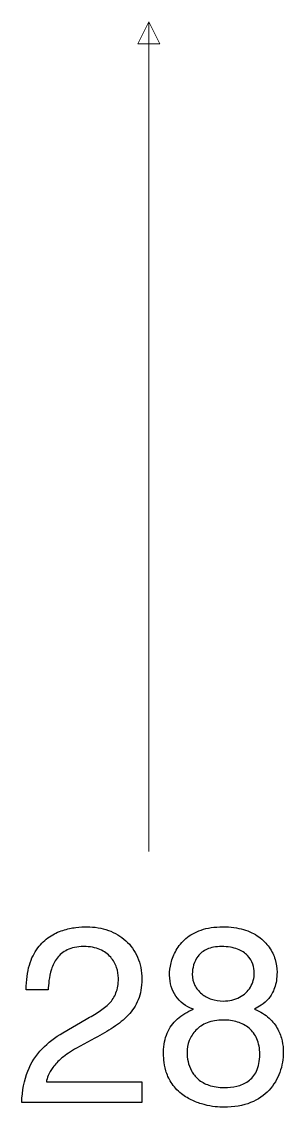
# Model space of a CAD drawing. Header units: inches. Extents: x -3.67 to 3.62, y -4.25 to 4.25.
# Drawn here: x -2.8827 to -2.7663, y -2.5199 to -2.0375 of the extents above; entities that cross this region are included whole.
import ezdxf

# ---------------------------------------------------------------- set-up
doc = ezdxf.new("R2010")
doc.units = ezdxf.units.IN
doc.header["$MEASUREMENT"] = 0
doc.layers.add('Dimensions', color=7, linetype='Continuous')

msp = doc.modelspace()

# ---------------------------------------------------------------- linework, layer by layer
at = {"layer": 'Dimensions', "color": 250, "lineweight": 5}
msp.add_open_spline([(-2.82609, -2.03748), (-2.82609, -2.03748), (-2.82116, -2.04735), (-2.82116, -2.04735), (-2.82116, -2.04735), (-2.82116, -2.04735), (-2.83104, -2.04735), (-2.83104, -2.04735), (-2.83104, -2.04735), (-2.83104, -2.04735), (-2.82609, -2.03748), (-2.82609, -2.03748)], degree=3, knots=[0, 0, 0, 0, 0.333333, 0.333333, 0.333333, 0.333333, 0.666667, 0.666667, 0.666667, 0.666667, 1, 1, 1, 1], dxfattribs=at)
msp.add_open_spline([(-2.8261, -2.03746), (-2.8261, -2.03746), (-2.8261, -2.4063), (-2.8261, -2.4063)], degree=3, dxfattribs=at)
at = {"layer": 'Dimensions', "color": 250}
for points, knots in [([(-2.87088, -2.46771), (-2.87082, -2.46658), (-2.87071, -2.46523), (-2.87052, -2.46361), (-2.87052, -2.46361), (-2.87034, -2.462), (-2.86997, -2.46034), (-2.86943, -2.45858), (-2.86943, -2.45858), (-2.86889, -2.45684), (-2.86806, -2.45521), (-2.86693, -2.45369), (-2.86693, -2.45369), (-2.86582, -2.45215), (-2.8643, -2.45091), (-2.86238, -2.44997), (-2.86238, -2.44997), (-2.86047, -2.449), (-2.85804, -2.4485), (-2.8551, -2.44848), (-2.8551, -2.44848), (-2.85225, -2.4485), (-2.84984, -2.44895), (-2.84786, -2.44982), (-2.84786, -2.44982), (-2.84588, -2.45067), (-2.84428, -2.4518), (-2.84308, -2.45321), (-2.84308, -2.45321), (-2.84188, -2.4546), (-2.84101, -2.45611), (-2.84045, -2.45776), (-2.84045, -2.45776), (-2.83991, -2.45941), (-2.83964, -2.46102), (-2.83965, -2.4626), (-2.83965, -2.4626), (-2.83965, -2.46513), (-2.84002, -2.46728), (-2.84073, -2.46908), (-2.84073, -2.46908), (-2.84141, -2.47087), (-2.84241, -2.47243), (-2.84369, -2.47374), (-2.84369, -2.47374), (-2.84497, -2.47506), (-2.84649, -2.47628), (-2.84823, -2.47739), (-2.84823, -2.47739), (-2.84997, -2.4785), (-2.85189, -2.47965), (-2.85399, -2.48082), (-2.85399, -2.48082), (-2.85399, -2.48082), (-2.86432, -2.48682), (-2.86432, -2.48682), (-2.86432, -2.48682), (-2.86782, -2.48882), (-2.87091, -2.49121), (-2.8736, -2.49397), (-2.8736, -2.49397), (-2.87626, -2.49673), (-2.87839, -2.50004), (-2.87997, -2.50393), (-2.87997, -2.50393), (-2.88154, -2.50782), (-2.88245, -2.51245), (-2.88265, -2.51782), (-2.88265, -2.51782), (-2.88265, -2.51782), (-2.82921, -2.51782), (-2.82921, -2.51782), (-2.82921, -2.51782), (-2.82921, -2.51782), (-2.82921, -2.5086), (-2.82921, -2.5086), (-2.82921, -2.5086), (-2.82921, -2.5086), (-2.87165, -2.5086), (-2.87165, -2.5086), (-2.87165, -2.5086), (-2.87156, -2.50784), (-2.8713, -2.50691), (-2.87086, -2.50582), (-2.87086, -2.50582), (-2.87043, -2.50473), (-2.86973, -2.5035), (-2.86876, -2.50219), (-2.86876, -2.50219), (-2.8678, -2.50085), (-2.86645, -2.49947), (-2.86475, -2.498), (-2.86475, -2.498), (-2.86304, -2.49654), (-2.86086, -2.49508), (-2.85821, -2.4936), (-2.85821, -2.4936), (-2.85821, -2.4936), (-2.8501, -2.48915), (-2.8501, -2.48915), (-2.8501, -2.48915), (-2.84715, -2.48761), (-2.84443, -2.48604), (-2.84191, -2.48441), (-2.84191, -2.48441), (-2.83939, -2.4828), (-2.83717, -2.48098), (-2.83528, -2.479), (-2.83528, -2.479), (-2.83338, -2.47704), (-2.83189, -2.47474), (-2.83084, -2.47215), (-2.83084, -2.47215), (-2.82977, -2.46956), (-2.82923, -2.46652), (-2.82921, -2.46304), (-2.82921, -2.46304), (-2.82923, -2.45939), (-2.82988, -2.45613), (-2.83112, -2.45324), (-2.83112, -2.45324), (-2.83238, -2.45037), (-2.83412, -2.44793), (-2.83634, -2.44591), (-2.83634, -2.44591), (-2.83858, -2.44389), (-2.84117, -2.44236), (-2.84412, -2.4413), (-2.84412, -2.4413), (-2.84706, -2.44024), (-2.85025, -2.43971), (-2.85365, -2.43971), (-2.85365, -2.43971), (-2.85508, -2.43969), (-2.85673, -2.4398), (-2.85858, -2.44002), (-2.85858, -2.44002), (-2.86045, -2.44023), (-2.86238, -2.44067), (-2.86441, -2.44132), (-2.86441, -2.44132), (-2.86643, -2.44195), (-2.86839, -2.44291), (-2.87032, -2.44417), (-2.87032, -2.44417), (-2.87225, -2.44543), (-2.87397, -2.44708), (-2.87552, -2.44913), (-2.87552, -2.44913), (-2.87708, -2.45119), (-2.87832, -2.45374), (-2.87925, -2.4568), (-2.87925, -2.4568), (-2.88015, -2.45984), (-2.88064, -2.46348), (-2.88065, -2.46771), (-2.88065, -2.46771), (-2.88065, -2.46771), (-2.87088, -2.46771), (-2.87088, -2.46771)], [0, 0, 0, 0, 0.025, 0.025, 0.025, 0.025, 0.05, 0.05, 0.05, 0.05, 0.075, 0.075, 0.075, 0.075, 0.1, 0.1, 0.1, 0.1, 0.125, 0.125, 0.125, 0.125, 0.15, 0.15, 0.15, 0.15, 0.175, 0.175, 0.175, 0.175, 0.2, 0.2, 0.2, 0.2, 0.225, 0.225, 0.225, 0.225, 0.25, 0.25, 0.25, 0.25, 0.275, 0.275, 0.275, 0.275, 0.3, 0.3, 0.3, 0.3, 0.325, 0.325, 0.325, 0.325, 0.35, 0.35, 0.35, 0.35, 0.375, 0.375, 0.375, 0.375, 0.4, 0.4, 0.4, 0.4, 0.425, 0.425, 0.425, 0.425, 0.45, 0.45, 0.45, 0.45, 0.475, 0.475, 0.475, 0.475, 0.5, 0.5, 0.5, 0.5, 0.525, 0.525, 0.525, 0.525, 0.55, 0.55, 0.55, 0.55, 0.575, 0.575, 0.575, 0.575, 0.6, 0.6, 0.6, 0.6, 0.625, 0.625, 0.625, 0.625, 0.65, 0.65, 0.65, 0.65, 0.675, 0.675, 0.675, 0.675, 0.7, 0.7, 0.7, 0.7, 0.725, 0.725, 0.725, 0.725, 0.75, 0.75, 0.75, 0.75, 0.775, 0.775, 0.775, 0.775, 0.8, 0.8, 0.8, 0.8, 0.825, 0.825, 0.825, 0.825, 0.85, 0.85, 0.85, 0.85, 0.875, 0.875, 0.875, 0.875, 0.9, 0.9, 0.9, 0.9, 0.925, 0.925, 0.925, 0.925, 0.95, 0.95, 0.95, 0.95, 0.975, 0.975, 0.975, 0.975, 1, 1, 1, 1]), ([(-2.7691, -2.45982), (-2.7691, -2.45798), (-2.76938, -2.45611), (-2.76995, -2.45423), (-2.76995, -2.45423), (-2.77051, -2.45234), (-2.7714, -2.45052), (-2.7726, -2.4488), (-2.7726, -2.4488), (-2.77379, -2.44708), (-2.77534, -2.44552), (-2.77723, -2.44415), (-2.77723, -2.44415), (-2.77914, -2.4428), (-2.7814, -2.44173), (-2.78405, -2.44093), (-2.78405, -2.44093), (-2.78669, -2.44013), (-2.78975, -2.43973), (-2.79321, -2.43971), (-2.79321, -2.43971), (-2.79693, -2.43973), (-2.80014, -2.44021), (-2.80284, -2.44115), (-2.80284, -2.44115), (-2.80555, -2.4421), (-2.80779, -2.44336), (-2.8096, -2.44491), (-2.8096, -2.44491), (-2.81142, -2.44648), (-2.81286, -2.44821), (-2.81392, -2.4501), (-2.81392, -2.4501), (-2.81499, -2.45198), (-2.81575, -2.45389), (-2.81621, -2.4558), (-2.81621, -2.4558), (-2.81667, -2.45773), (-2.8169, -2.4595), (-2.81688, -2.46115), (-2.81688, -2.46115), (-2.81686, -2.46484), (-2.81593, -2.46797), (-2.8141, -2.47056), (-2.8141, -2.47056), (-2.81227, -2.47313), (-2.80968, -2.47508), (-2.80632, -2.47637), (-2.80632, -2.47637), (-2.80908, -2.47748), (-2.81143, -2.47891), (-2.8134, -2.48065), (-2.8134, -2.48065), (-2.81538, -2.48241), (-2.81688, -2.4845), (-2.81795, -2.48695), (-2.81795, -2.48695), (-2.81901, -2.48937), (-2.81953, -2.49219), (-2.81955, -2.49537), (-2.81955, -2.49537), (-2.81956, -2.49634), (-2.81953, -2.49754), (-2.81942, -2.49898), (-2.81942, -2.49898), (-2.81932, -2.50041), (-2.81903, -2.50198), (-2.81855, -2.50369), (-2.81855, -2.50369), (-2.81806, -2.50539), (-2.81727, -2.50713), (-2.81617, -2.50889), (-2.81617, -2.50889), (-2.81506, -2.51065), (-2.81353, -2.51234), (-2.81155, -2.51393), (-2.81155, -2.51393), (-2.80997, -2.51515), (-2.80832, -2.51615), (-2.8066, -2.51693), (-2.8066, -2.51693), (-2.80486, -2.51771), (-2.80316, -2.51832), (-2.80145, -2.51876), (-2.80145, -2.51876), (-2.79975, -2.51921), (-2.79814, -2.5195), (-2.79666, -2.51967), (-2.79666, -2.51967), (-2.79516, -2.51985), (-2.79386, -2.51993), (-2.79277, -2.51993), (-2.79277, -2.51993), (-2.78816, -2.51989), (-2.78419, -2.51921), (-2.78086, -2.51784), (-2.78086, -2.51784), (-2.77751, -2.51648), (-2.77477, -2.51463), (-2.77262, -2.5123), (-2.77262, -2.5123), (-2.77049, -2.50997), (-2.7689, -2.50734), (-2.76786, -2.50441), (-2.76786, -2.50441), (-2.76682, -2.50148), (-2.76632, -2.49843), (-2.76632, -2.49526), (-2.76632, -2.49526), (-2.76631, -2.49376), (-2.76647, -2.49217), (-2.76684, -2.49043), (-2.76684, -2.49043), (-2.76719, -2.48871), (-2.76782, -2.48697), (-2.76875, -2.48523), (-2.76875, -2.48523), (-2.76968, -2.48347), (-2.77097, -2.48182), (-2.77266, -2.48028), (-2.77266, -2.48028), (-2.77432, -2.47873), (-2.77647, -2.47739), (-2.7791, -2.47626), (-2.7791, -2.47626), (-2.77821, -2.47584), (-2.77721, -2.47524), (-2.77608, -2.47452), (-2.77608, -2.47452), (-2.77495, -2.47378), (-2.77386, -2.4728), (-2.77281, -2.47158), (-2.77281, -2.47158), (-2.77175, -2.47036), (-2.77088, -2.46878), (-2.77018, -2.46687), (-2.77018, -2.46687), (-2.76949, -2.46497), (-2.76912, -2.46261), (-2.7691, -2.45982)], [0, 0, 0, 0, 0.028571, 0.028571, 0.028571, 0.028571, 0.057143, 0.057143, 0.057143, 0.057143, 0.085714, 0.085714, 0.085714, 0.085714, 0.114286, 0.114286, 0.114286, 0.114286, 0.142857, 0.142857, 0.142857, 0.142857, 0.171429, 0.171429, 0.171429, 0.171429, 0.2, 0.2, 0.2, 0.2, 0.228571, 0.228571, 0.228571, 0.228571, 0.257143, 0.257143, 0.257143, 0.257143, 0.285714, 0.285714, 0.285714, 0.285714, 0.314286, 0.314286, 0.314286, 0.314286, 0.342857, 0.342857, 0.342857, 0.342857, 0.371429, 0.371429, 0.371429, 0.371429, 0.4, 0.4, 0.4, 0.4, 0.428571, 0.428571, 0.428571, 0.428571, 0.457143, 0.457143, 0.457143, 0.457143, 0.485714, 0.485714, 0.485714, 0.485714, 0.514286, 0.514286, 0.514286, 0.514286, 0.542857, 0.542857, 0.542857, 0.542857, 0.571429, 0.571429, 0.571429, 0.571429, 0.6, 0.6, 0.6, 0.6, 0.628571, 0.628571, 0.628571, 0.628571, 0.657143, 0.657143, 0.657143, 0.657143, 0.685714, 0.685714, 0.685714, 0.685714, 0.714286, 0.714286, 0.714286, 0.714286, 0.742857, 0.742857, 0.742857, 0.742857, 0.771429, 0.771429, 0.771429, 0.771429, 0.8, 0.8, 0.8, 0.8, 0.828571, 0.828571, 0.828571, 0.828571, 0.857143, 0.857143, 0.857143, 0.857143, 0.885714, 0.885714, 0.885714, 0.885714, 0.914286, 0.914286, 0.914286, 0.914286, 0.942857, 0.942857, 0.942857, 0.942857, 0.971429, 0.971429, 0.971429, 0.971429, 1, 1, 1, 1]), ([(-2.7931, -2.47271), (-2.7949, -2.47271), (-2.7966, -2.47243), (-2.79823, -2.47187), (-2.79823, -2.47187), (-2.79986, -2.47134), (-2.80132, -2.47054), (-2.8026, -2.4695), (-2.8026, -2.4695), (-2.80388, -2.46847), (-2.8049, -2.46721), (-2.80564, -2.46573), (-2.80564, -2.46573), (-2.80638, -2.46424), (-2.80675, -2.46258), (-2.80677, -2.46071), (-2.80677, -2.46071), (-2.80679, -2.45943), (-2.8066, -2.4581), (-2.80621, -2.45669), (-2.80621, -2.45669), (-2.80582, -2.45528), (-2.80514, -2.45397), (-2.80419, -2.45273), (-2.80419, -2.45273), (-2.80323, -2.45148), (-2.8019, -2.45047), (-2.80021, -2.44969), (-2.80021, -2.44969), (-2.79851, -2.44891), (-2.79636, -2.4485), (-2.79377, -2.44848), (-2.79377, -2.44848), (-2.79092, -2.4485), (-2.78855, -2.44889), (-2.78666, -2.44963), (-2.78666, -2.44963), (-2.78477, -2.45037), (-2.78329, -2.45134), (-2.78219, -2.45252), (-2.78219, -2.45252), (-2.7811, -2.45371), (-2.78032, -2.45497), (-2.77988, -2.45632), (-2.77988, -2.45632), (-2.77942, -2.45765), (-2.77919, -2.45893), (-2.77921, -2.46015), (-2.77921, -2.46015), (-2.77923, -2.46254), (-2.7798, -2.46469), (-2.78093, -2.46656), (-2.78093, -2.46656), (-2.78206, -2.46845), (-2.78368, -2.46993), (-2.78575, -2.47104), (-2.78575, -2.47104), (-2.78782, -2.47213), (-2.79027, -2.47269), (-2.7931, -2.47271)], [0, 0, 0, 0, 0.066667, 0.066667, 0.066667, 0.066667, 0.133333, 0.133333, 0.133333, 0.133333, 0.2, 0.2, 0.2, 0.2, 0.266667, 0.266667, 0.266667, 0.266667, 0.333333, 0.333333, 0.333333, 0.333333, 0.4, 0.4, 0.4, 0.4, 0.466667, 0.466667, 0.466667, 0.466667, 0.533333, 0.533333, 0.533333, 0.533333, 0.6, 0.6, 0.6, 0.6, 0.666667, 0.666667, 0.666667, 0.666667, 0.733333, 0.733333, 0.733333, 0.733333, 0.8, 0.8, 0.8, 0.8, 0.866667, 0.866667, 0.866667, 0.866667, 0.933333, 0.933333, 0.933333, 0.933333, 1, 1, 1, 1]), ([(-2.79299, -2.48115), (-2.79075, -2.48115), (-2.78866, -2.48145), (-2.78671, -2.48204), (-2.78671, -2.48204), (-2.78475, -2.48265), (-2.78303, -2.48356), (-2.78155, -2.4848), (-2.78155, -2.4848), (-2.78006, -2.48604), (-2.7789, -2.48761), (-2.77805, -2.48954), (-2.77805, -2.48954), (-2.77721, -2.49147), (-2.77679, -2.49374), (-2.77677, -2.49637), (-2.77677, -2.49637), (-2.77679, -2.49941), (-2.77727, -2.50189), (-2.77821, -2.50384), (-2.77821, -2.50384), (-2.77916, -2.50578), (-2.7804, -2.50728), (-2.78193, -2.50835), (-2.78193, -2.50835), (-2.78347, -2.50941), (-2.78516, -2.51015), (-2.78699, -2.51056), (-2.78699, -2.51056), (-2.7888, -2.51097), (-2.79064, -2.51117), (-2.79243, -2.51115), (-2.79243, -2.51115), (-2.79514, -2.51113), (-2.79745, -2.5108), (-2.79938, -2.51013), (-2.79938, -2.51013), (-2.8013, -2.50947), (-2.8029, -2.50858), (-2.80416, -2.50747), (-2.80416, -2.50747), (-2.80542, -2.50635), (-2.80642, -2.50511), (-2.80714, -2.50376), (-2.80714, -2.50376), (-2.80786, -2.50239), (-2.80838, -2.50102), (-2.80868, -2.4996), (-2.80868, -2.4996), (-2.80897, -2.49819), (-2.80912, -2.49685), (-2.8091, -2.4956), (-2.8091, -2.4956), (-2.8091, -2.49376), (-2.80879, -2.492), (-2.80814, -2.4903), (-2.80814, -2.4903), (-2.80749, -2.48858), (-2.80649, -2.48704), (-2.80518, -2.48567), (-2.80518, -2.48567), (-2.80384, -2.4843), (-2.80218, -2.48321), (-2.80016, -2.48239), (-2.80016, -2.48239), (-2.79812, -2.48158), (-2.79573, -2.48117), (-2.79299, -2.48115)], [0, 0, 0, 0, 0.058824, 0.058824, 0.058824, 0.058824, 0.117647, 0.117647, 0.117647, 0.117647, 0.176471, 0.176471, 0.176471, 0.176471, 0.235294, 0.235294, 0.235294, 0.235294, 0.294118, 0.294118, 0.294118, 0.294118, 0.352941, 0.352941, 0.352941, 0.352941, 0.411765, 0.411765, 0.411765, 0.411765, 0.470588, 0.470588, 0.470588, 0.470588, 0.529412, 0.529412, 0.529412, 0.529412, 0.588235, 0.588235, 0.588235, 0.588235, 0.647059, 0.647059, 0.647059, 0.647059, 0.705882, 0.705882, 0.705882, 0.705882, 0.764706, 0.764706, 0.764706, 0.764706, 0.823529, 0.823529, 0.823529, 0.823529, 0.882353, 0.882353, 0.882353, 0.882353, 0.941176, 0.941176, 0.941176, 0.941176, 1, 1, 1, 1])]:
    msp.add_open_spline(points, degree=3, knots=knots, dxfattribs=at)

doc.saveas('drawing.dxf')
